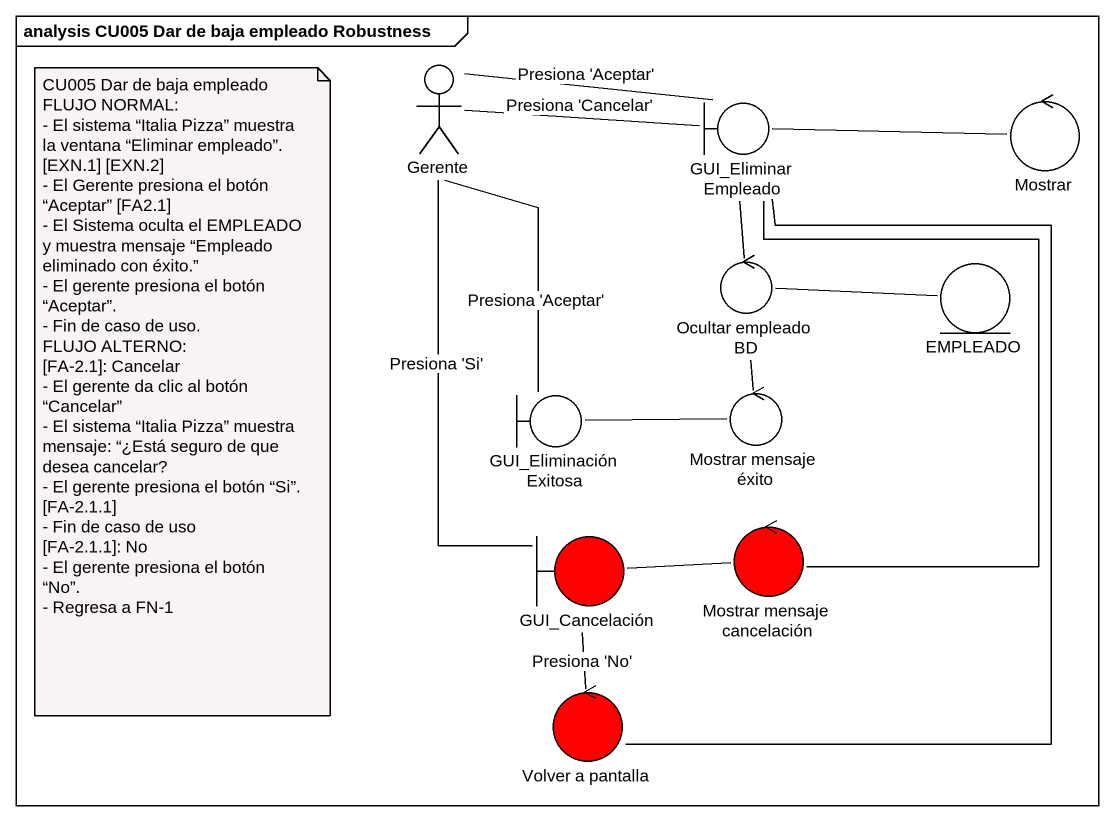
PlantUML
@startuml
mainframe analysis CU005 Dar de baja empleado Robustness
actor Gerente
boundary GUI_EliminarEmpleado
control Mostrar
control "Ocultar empleado BD" as Ocultar_empleado_BD
entity EMPLEADO
boundary GUI_EliminaciónExitosa
control "Mostrar mensaje éxito" as Mostrar_mensaje_éxito
boundary GUI_Cancelación #FF0000
control "Mostrar mensaje cancelación" as Mostrar_mensaje_cancelación #FF0000
control "Volver a pantalla" as Volver_a_pantalla #FF0000
Gerente -right- GUI_EliminarEmpleado : Presiona 'Aceptar'
Gerente -right- GUI_EliminarEmpleado : Presiona 'Cancelar'
Gerente -- GUI_EliminaciónExitosa : Presiona 'Aceptar'
Gerente -- GUI_Cancelación : Presiona 'Si'
GUI_EliminarEmpleado -right- Mostrar
GUI_EliminarEmpleado -- Ocultar_empleado_BD
GUI_EliminarEmpleado -- Mostrar_mensaje_cancelación
GUI_EliminarEmpleado -- Volver_a_pantalla
Ocultar_empleado_BD -- Mostrar_mensaje_éxito
EMPLEADO -left- Ocultar_empleado_BD
GUI_EliminaciónExitosa -right- Mostrar_mensaje_éxito
GUI_Cancelación -- Volver_a_pantalla : Presiona 'No'
Mostrar_mensaje_cancelación -left- GUI_Cancelación
note as N1
  CU005 Dar de baja empleado
  FLUJO NORMAL:
  - El sistema “Italia Pizza” muestra la ventana “Eliminar empleado”. [EXN.1] [EXN.2]
  - El Gerente presiona el botón “Aceptar” [FA2.1]
  - El Sistema oculta el EMPLEADO y muestra mensaje “Empleado eliminado con éxito.”
  - El gerente presiona el botón “Aceptar”.
  - Fin de caso de uso.
  FLUJO ALTERNO:
  [FA-2.1]: Cancelar
  - El gerente da clic al botón “Cancelar”
  - El sistema “Italia Pizza” muestra mensaje: “¿Está seguro de que desea cancelar?
  - El gerente presiona el botón “Si”. [FA-2.1.1]
  - Fin de caso de uso
  [FA-2.1.1]: No
  - El gerente presiona el botón “No”.
  - Regresa a FN-1
end note
@enduml
